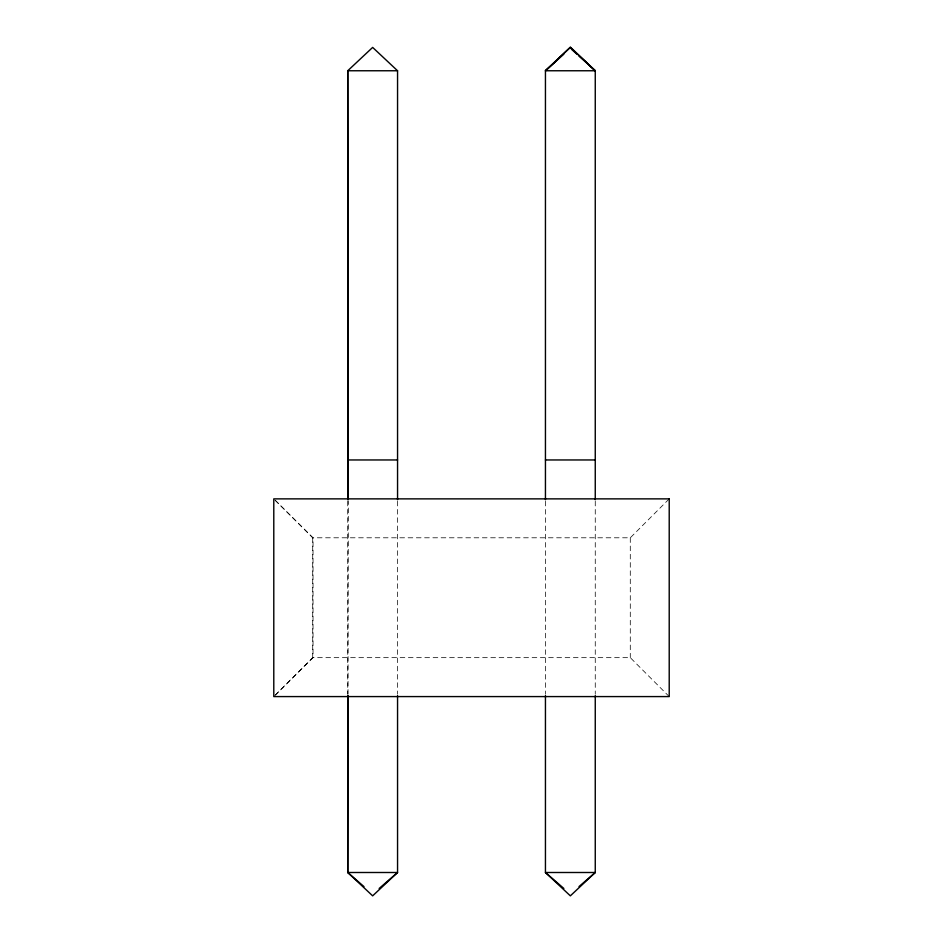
<?xml version="1.0" encoding="UTF-8"?>
<svg xmlns="http://www.w3.org/2000/svg" width="943" height="943" viewBox="0 0 943 943"><rect width="100%" height="100%" fill="white"/><g stroke="black" fill="none" stroke-linecap="round" stroke-linejoin="round"><path stroke-width="0.71" stroke-dasharray="4.71 3.54" d="M348.014 694.225L348.297 501.216M669.212 696.582L630.289 657.66L312.711 657.66L273.788 696.582L313.029 657.66L313.029 537.793L273.788 498.871L312.711 537.793L630.289 537.793L669.212 498.871M630.289 537.793L630.289 657.66M595.257 501.216L595.257 694.225M545.443 501.216L545.443 694.225M397.557 501.216L397.557 694.225M347.743 501.216L347.743 694.225M312.711 537.793L312.711 657.66"/><path stroke-width="1.41" d="M397.557 695.698L397.557 872.499L372.65 895.85L347.743 872.499L348.002 695.698M348.309 499.743L347.743 70.76L372.65 47.409L397.557 70.76L397.557 499.743M545.443 499.743L545.443 70.76L570.35 47.15L595.257 70.76L595.257 499.743M545.443 70.76L570.35 47.409L595.257 70.76L545.443 70.76L563.855 54.128M379.145 888.483L397.557 872.499L347.743 872.499L347.743 695.698M579.014 886.573L595.257 872.499L595.257 695.698M397.557 70.76L347.743 70.76L347.743 499.743M347.743 459.96L397.557 459.96M545.443 459.96L595.257 459.96M563.855 888.459L545.443 872.499L545.443 695.698M347.743 872.499L363.986 886.609M571.434 49.236L576.857 54.128M579.014 56.085L595.257 70.76M595.257 872.499L570.35 895.85L545.443 872.499L595.257 872.499M669.212 498.871L273.788 498.871L273.788 696.582L669.212 696.582L669.212 498.871"/></g></svg>
